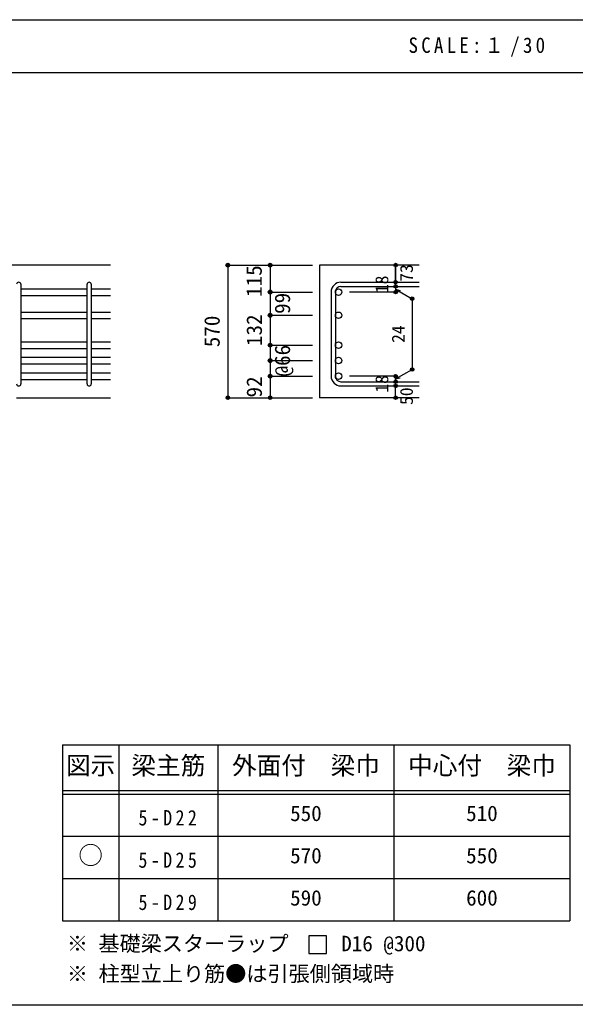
# Model space of a CAD drawing. Units: millimetres at full size, sheet at 1:30, with parts at other scales. Extents: x -5973 to 5954, y -4195 to 4201.
# Drawn here: x 1265 to 3633, y 3 to 4201 of the extents above; entities that cross this region are included whole.
import ezdxf
from ezdxf.enums import TextEntityAlignment as Align

# ---------------------------------------------------------------- set-up
doc = ezdxf.new("R2010")
doc.units = ezdxf.units.MM
doc.header["$LTSCALE"] = 30
doc.header["$PDMODE"] = 32
doc.header["$PDSIZE"] = 15
for name, color, linetype in [('0-1_躯体線', 2, 'Continuous'), ('0-5_基礎梁筋', 7, 'Continuous'), ('0-6_スタラップ筋', 7, 'Continuous'), ('0-D_寸法', 4, 'Continuous'), ('6-7_文字', 7, 'Continuous'), ('6-E_枠', 7, 'Continuous'), ('F-0_枠', 6, 'Continuous')]:
    doc.layers.add(name, color=color, linetype=linetype)
doc.styles.add('ＭＳ ゴシック', font='')
doc.styles.get('ＭＳ ゴシック').set_extended_font_data('MS Gothic')

msp = doc.modelspace()

# ---------------------------------------------------------------- linework, layer by layer
at = {"layer": '0-1_躯体線'}
for p, q in [((1652.44, 3156.03), (-147.56, 3156.03)), ((2967.44, 3156.03), (2542.44, 3156.03)), ((2542.44, 3156.03), (2542.44, 2591.03)), ((1252.44, 2591.03), (1652.44, 2591.03)), ((2967.44, 2591.03), (2542.44, 2591.03))]:
    msp.add_line(p, q, dxfattribs=at)
at = {"layer": '0-5_基礎梁筋'}
for p, q in [((1270.44, 3055.1), (1552.44, 3055.1)), ((1270.44, 3027.1), (1552.44, 3027.1)), ((1570.44, 3055.1), (1652.44, 3055.1)), ((1570.44, 3027.1), (1652.44, 3027.1)), ((1270.44, 2956.03), (1552.44, 2956.03)), ((1570.44, 2956.03), (1652.44, 2956.03)), ((1270.44, 2928.03), (1552.44, 2928.03)), ((1570.44, 2928.03), (1652.44, 2928.03)), ((1270.44, 2829.03), (1552.44, 2829.03)), ((1570.44, 2829.03), (1652.44, 2829.03)), ((1270.44, 2801.03), (1552.44, 2801.03)), ((1570.44, 2801.03), (1652.44, 2801.03)), ((1270.44, 2763.03), (1552.44, 2763.03)), ((1270.44, 2735.03), (1552.44, 2735.03)), ((1570.44, 2763.03), (1652.44, 2763.03)), ((1570.44, 2735.03), (1652.44, 2735.03)), ((1270.44, 2697.03), (1552.44, 2697.03)), ((1570.44, 2697.03), (1652.44, 2697.03)), ((1270.44, 2669.03), (1552.44, 2669.03)), ((1570.44, 2669.03), (1652.44, 2669.03))]:
    msp.add_line(p, q, dxfattribs=at)
at = {"layer": '0-5_基礎梁筋', "color": 3}
for centre in [(2624.44, 3041.1), (2624.44, 2942.03), (2624.44, 2815.03), (2624.44, 2749.03), (2624.44, 2683.03)]:
    msp.add_circle(centre, 14, dxfattribs=at)
at = {"layer": '0-6_スタラップ筋'}
for p, q in [((1270.44, 3074.1), (1270.44, 2650.03)), ((1552.44, 2650.03), (1552.44, 3074.1)), ((1570.44, 3074.1), (1570.44, 2650.03)), ((2634.44, 3083.1), (2967.44, 3083.1)), ((2634.44, 3065.1), (2967.44, 3065.1)), ((2592.44, 3041.1), (2592.44, 2683.03)), ((2610.44, 3041.1), (2610.44, 2683.03)), ((2634.44, 2659.03), (2967.44, 2659.03)), ((2634.44, 2641.03), (2967.44, 2641.03))]:
    msp.add_line(p, q, dxfattribs=at)
for centre, radius, start, end in [((1261.44, 3074.1), 9, 0, 180), ((1561.44, 3074.1), 9, 0, 180), ((2634.44, 3041.1), 42, 90, 180), ((2634.44, 3041.1), 24, 90, 180), ((1261.44, 2650.03), 9, 180, 0), ((1561.44, 2650.03), 9, 180, 0), ((2634.44, 2683.03), 42, 180, 270), ((2634.44, 2683.03), 24, 180, 270)]:
    msp.add_arc(centre, radius, start, end, dxfattribs=at)
at = {"layer": '0-D_寸法'}
for p, q in [((2152.44, 3156.03), (2332.44, 3156.03)), ((2152.44, 3156.03), (2332.44, 3156.03)), ((2152.44, 3156.03), (2152.44, 2591.03)), ((2332.44, 3156.03), (2512.44, 3156.03)), ((2332.44, 3156.03), (2512.44, 3156.03)), ((2867.44, 3083.1), (2867.44, 3156.03)), ((2867.44, 3156.03), (2867.44, 3083.1)), ((2867.44, 3065.1), (2867.44, 3083.1)), ((2867.44, 3065.1), (2867.44, 3041.1)), ((2332.44, 3041.1), (2512.44, 3041.1)), ((2332.44, 3041.1), (2512.44, 3041.1)), ((2867.44, 3041.1), (2671.35, 3041.1)), ((2867.44, 3053.1), (2937.5, 3012.65)), ((2867.44, 3053.1), (2886.76, 3047.93)), ((2937.5, 3012.65), (2937.5, 2711.48)), ((2332.44, 2944.53), (2332.44, 2815.03)), ((2332.44, 2942.03), (2512.44, 2942.03)), ((2332.44, 2942.03), (2512.44, 2942.03)), ((2332.44, 2815.03), (2512.44, 2815.03)), ((2332.44, 2815.03), (2512.44, 2815.03)), ((2332.44, 2815.03), (2332.44, 2683.03)), ((2332.44, 2749.03), (2512.44, 2749.03)), ((2867.44, 2671.03), (2937.5, 2711.48)), ((2332.44, 2683.03), (2512.44, 2683.03)), ((2332.44, 2683.03), (2332.44, 2591.03)), ((2867.44, 2683.03), (2671.35, 2683.03)), ((2867.44, 2659.03), (2867.44, 2683.03)), ((2867.44, 2671.03), (2886.76, 2676.21)), ((2867.44, 2641.03), (2867.44, 2659.03)), ((2867.44, 2591.03), (2867.44, 2641.03)), ((2152.44, 2591.03), (2332.44, 2591.03)), ((2332.44, 2591.03), (2512.44, 2591.03))]:
    msp.add_line(p, q, dxfattribs=at)
msp.add_lwpolyline([(2332.44, 3156.03), (2332.44, 3041.1), (2332.44, 2944.53)], dxfattribs=at)
for centre, radius in [((2152.44, 3156.03), 8), ((2152.44, 3156.03), 7.2), ((2152.44, 3156.03), 6.4), ((2152.44, 3156.03), 5.6), ((2152.44, 3156.03), 4.8), ((2152.44, 3156.03), 4), ((2152.44, 3156.03), 3.2), ((2152.44, 3156.03), 2.4), ((2152.44, 3156.03), 1.6), ((2152.44, 3156.03), 0.8), ((2332.44, 3156.03), 8), ((2332.44, 3156.03), 7.2), ((2332.44, 3156.03), 6.4), ((2332.44, 3156.03), 5.6), ((2332.44, 3156.03), 4.8), ((2332.44, 3156.03), 4), ((2332.44, 3156.03), 3.2), ((2332.44, 3156.03), 2.4), ((2332.44, 3156.03), 1.6), ((2332.44, 3156.03), 0.8), ((2867.44, 3156.03), 4), ((2867.44, 3156.03), 3.6), ((2867.44, 3156.03), 3.2), ((2867.44, 3156.03), 2.8), ((2867.44, 3156.03), 2.4), ((2867.44, 3156.03), 2), ((2867.44, 3156.03), 1.6), ((2867.44, 3156.03), 1.2), ((2867.44, 3156.03), 0.8), ((2867.44, 3156.03), 0.4), ((2867.44, 3083.1), 4), ((2867.44, 3065.1), 4), ((2867.44, 3083.1), 3.6), ((2867.44, 3065.1), 3.6), ((2867.44, 3083.1), 3.2), ((2867.44, 3065.1), 3.2), ((2867.44, 3083.1), 2.8), ((2867.44, 3065.1), 2.8), ((2867.44, 3083.1), 2.4), ((2867.44, 3065.1), 2.4), ((2867.44, 3083.1), 2), ((2867.44, 3065.1), 2), ((2867.44, 3083.1), 1.6), ((2867.44, 3065.1), 1.6), ((2867.44, 3083.1), 1.2), ((2867.44, 3065.1), 1.2), ((2867.44, 3083.1), 0.8), ((2867.44, 3065.1), 0.8), ((2867.44, 3083.1), 0.4), ((2867.44, 3065.1), 0.4), ((2332.44, 3041.1), 8), ((2332.44, 3041.1), 7.2), ((2332.44, 3041.1), 6.4), ((2332.44, 3041.1), 5.6), ((2332.44, 3041.1), 4.8), ((2332.44, 3041.1), 4), ((2332.44, 3041.1), 3.2), ((2332.44, 3041.1), 2.4), ((2332.44, 3041.1), 1.6), ((2332.44, 3041.1), 0.8), ((2867.44, 3041.1), 4), ((2867.44, 3041.1), 3.6), ((2867.44, 3041.1), 3.2), ((2867.44, 3041.1), 2.8), ((2867.44, 3041.1), 2.4), ((2867.44, 3041.1), 2), ((2867.44, 3041.1), 1.6), ((2867.44, 3041.1), 1.2), ((2867.44, 3041.1), 0.8), ((2867.44, 3041.1), 0.4), ((2937.5, 3012.65), 4), ((2937.5, 3012.65), 3.6), ((2937.5, 3012.65), 3.2), ((2937.5, 3012.65), 2.8), ((2937.5, 3012.65), 2.4), ((2937.5, 3012.65), 2), ((2937.5, 3012.65), 1.6), ((2937.5, 3012.65), 1.2), ((2937.5, 3012.65), 0.8), ((2937.5, 3012.65), 0.4), ((2332.44, 2942.03), 8), ((2332.44, 2942.03), 7.2), ((2332.44, 2942.03), 6.4), ((2332.44, 2942.03), 5.6), ((2332.44, 2942.03), 4.8), ((2332.44, 2942.03), 4), ((2332.44, 2942.03), 3.2), ((2332.44, 2942.03), 2.4), ((2332.44, 2942.03), 1.6), ((2332.44, 2942.03), 0.8), ((2332.44, 2815.03), 8), ((2332.44, 2815.03), 7.2), ((2332.44, 2815.03), 6.4), ((2332.44, 2815.03), 5.6), ((2332.44, 2815.03), 4.8), ((2332.44, 2815.03), 4), ((2332.44, 2815.03), 3.2), ((2332.44, 2815.03), 2.4), ((2332.44, 2815.03), 1.6), ((2332.44, 2815.03), 0.8), ((2332.44, 2749.03), 8), ((2332.44, 2749.03), 7.2), ((2332.44, 2749.03), 6.4), ((2332.44, 2749.03), 5.6), ((2332.44, 2749.03), 4.8), ((2332.44, 2749.03), 4), ((2332.44, 2749.03), 3.2), ((2332.44, 2749.03), 2.4), ((2332.44, 2749.03), 1.6), ((2332.44, 2749.03), 0.8), ((2332.44, 2683.03), 8), ((2332.44, 2683.03), 7.2), ((2332.44, 2683.03), 6.4), ((2332.44, 2683.03), 5.6), ((2332.44, 2683.03), 4.8), ((2332.44, 2683.03), 4), ((2867.44, 2683.03), 4), ((2937.5, 2711.48), 4), ((2937.5, 2711.48), 3.6), ((2937.5, 2711.48), 3.2), ((2937.5, 2711.48), 2.8), ((2937.5, 2711.48), 2.4), ((2937.5, 2711.48), 2), ((2937.5, 2711.48), 1.6), ((2937.5, 2711.48), 1.2), ((2937.5, 2711.48), 0.8), ((2937.5, 2711.48), 0.4), ((2332.44, 2683.03), 3.2), ((2332.44, 2683.03), 2.4), ((2332.44, 2683.03), 1.6), ((2332.44, 2683.03), 0.8), ((2867.44, 2659.03), 4), ((2867.44, 2641.03), 4), ((2867.44, 2683.03), 3.6), ((2867.44, 2659.03), 3.6), ((2867.44, 2683.03), 3.2), ((2867.44, 2659.03), 3.2), ((2867.44, 2683.03), 2.8), ((2867.44, 2659.03), 2.8), ((2867.44, 2683.03), 2.4), ((2867.44, 2659.03), 2.4), ((2867.44, 2683.03), 2), ((2867.44, 2659.03), 2), ((2867.44, 2683.03), 1.6), ((2867.44, 2659.03), 1.6), ((2867.44, 2683.03), 1.2), ((2867.44, 2659.03), 1.2), ((2867.44, 2683.03), 0.8), ((2867.44, 2659.03), 0.8), ((2867.44, 2683.03), 0.4), ((2867.44, 2659.03), 0.4), ((2867.44, 2641.03), 3.6), ((2867.44, 2641.03), 3.2), ((2867.44, 2641.03), 2.8), ((2867.44, 2641.03), 2.4), ((2867.44, 2641.03), 2), ((2867.44, 2641.03), 1.6), ((2867.44, 2641.03), 1.2), ((2867.44, 2641.03), 0.8), ((2867.44, 2641.03), 0.4), ((2152.44, 2591.03), 7.2), ((2152.44, 2591.03), 6.4), ((2152.44, 2591.03), 5.6), ((2152.44, 2591.03), 4.8), ((2152.44, 2591.03), 4), ((2152.44, 2591.03), 3.2), ((2152.44, 2591.03), 2.4), ((2152.44, 2591.03), 1.6), ((2152.44, 2591.03), 0.8), ((2332.44, 2591.03), 7.2), ((2332.44, 2591.03), 6.4), ((2332.44, 2591.03), 5.6), ((2332.44, 2591.03), 4.8), ((2332.44, 2591.03), 4), ((2332.44, 2591.03), 3.2), ((2332.44, 2591.03), 2.4), ((2332.44, 2591.03), 1.6), ((2332.44, 2591.03), 0.8), ((2867.44, 2591.03), 4), ((2867.44, 2591.03), 3.6), ((2867.44, 2591.03), 3.2), ((2867.44, 2591.03), 2.8), ((2867.44, 2591.03), 2.4), ((2867.44, 2591.03), 2), ((2867.44, 2591.03), 1.6), ((2867.44, 2591.03), 1.2), ((2867.44, 2591.03), 0.8), ((2867.44, 2591.03), 0.4)]:
    msp.add_circle(centre, radius, dxfattribs=at)
at = {"layer": '0-D_寸法', "color": 7}
for p in [(2152.44, 3156.03), (2152.44, 3156.03), (2332.44, 3156.03), (2867.44, 3156.03), (2867.44, 3083.1), (2867.44, 3065.1), (2332.44, 3041.1), (2867.44, 3041.1), (2937.5, 3012.65), (2332.44, 2942.03), (2332.44, 2815.03), (2332.44, 2749.03), (2332.44, 2749.03), (2332.44, 2683.03), (2332.44, 2683.03), (2867.44, 2683.03), (2867.44, 2683.03), (2937.5, 2711.48), (2867.44, 2659.03), (2867.44, 2641.03), (2152.44, 2591.03), (2152.44, 2591.03), (2332.44, 2591.03), (2867.44, 2591.03)]:
    msp.add_point(p, dxfattribs=at)
at = {"layer": '6-7_文字'}
msp.add_lwpolyline([(2497.79, 223.52), (2572.79, 223.52), (2572.79, 298.52), (2497.79, 298.52)], close=True, dxfattribs=at)
at = {"layer": '6-E_枠', "color": 3}
for p, q in [((1447.71, 1112.77), (1447.71, 362.77)), ((1447.71, 1112.77), (3610.24, 1112.77)), ((1447.71, 1112.77), (1447.71, 362.77)), ((3610.24, 1112.77), (3610.24, 362.77)), ((1447.71, 362.77), (3610.24, 362.77))]:
    msp.add_line(p, q, dxfattribs=at)
at = {"layer": '6-E_枠'}
for p, q in [((1687.71, 1112.77), (1687.71, 362.77)), ((2110.24, 1112.77), (2110.24, 362.77)), ((2860.24, 1112.77), (2860.24, 362.77)), ((1447.71, 917.77), (3610.24, 917.77)), ((1447.71, 902.77), (3610.24, 902.77)), ((1447.71, 722.77), (3610.24, 722.77)), ((1447.71, 542.77), (3610.24, 542.77))]:
    msp.add_line(p, q, dxfattribs=at)
at = {"layer": 'F-0_枠'}
msp.add_line((-5972.88, 4201.15), (5954.1, 4201.15), dxfattribs=at)
at = {"layer": 'F-0_枠', "color": 2}
for p, q in [((-5972.88, 3976.15), (3723.6, 3976.15)), ((3723.6, 2.95), (-5972.88, 2.95))]:
    msp.add_line(p, q, dxfattribs=at)

# ---------------------------------------------------------------- texts
at = {"layer": '0-D_寸法', "style": 'ＭＳ ゴシック'}
for s, height, p in [('115', 65.98, (2316.75, 3020.39)), ('73', 54.99, (2957.44, 3084.83)), ('18', 54.99, (2852.44, 3036.6)), ('99', 65.98, (2437.61, 2948.1)), ('132', 65.98, (2317.44, 2811.03)), ('570', 65.98, (2137.44, 2806.03)), ('24', 54.99, (2922.5, 2824.57)), ('@66', 65.98, (2437.44, 2681.53)), ('92', 65.98, (2317.44, 2592.03)), ('18', 54.99, (2852.44, 2612.53)), ('50', 54.99, (2957.44, 2560.03))]:
    msp.add_text(s, height=height, rotation=90, dxfattribs=at).set_placement(p, align=Align.BOTTOM_LEFT)
at = {"layer": '6-7_文字', "color": 2, "style": 'ＭＳ ゴシック'}
for s, p in [('図示', (1462.71, 962.77)), ('梁主筋', (1741.48, 962.77)), ('外面付\u3000梁巾', (2170.24, 962.77)), ('中心付\u3000梁巾', (2920.24, 962.77)), ('○', (1515.21, 580.27))]:
    msp.add_text(s, height=76.98, dxfattribs=at).set_placement(p, align=Align.BOTTOM_LEFT)
at = {"layer": '6-7_文字', "style": 'ＭＳ ゴシック'}
for s, p in [('550', (2417.74, 767.77)), ('510', (3167.74, 767.77)), ('570', (2417.74, 587.77)), ('550', (3167.74, 587.77)), ('590', (2417.74, 407.77)), ('600', (3167.74, 407.77)), ('※ 基礎梁スターラップ     D16 @300', (1466.27, 213.19)), ('※ 柱型立上り筋●は引張側領域時', (1466.27, 84.68))]:
    msp.add_text(s, height=65.98, dxfattribs=at).set_placement(p, align=Align.BOTTOM_LEFT)
at = {"layer": '6-7_文字', "color": 2, "insert": (2922.26, 4043.65), "char_height": 65.98, "attachment_point": 7, "style": 'ＭＳ ゴシック'}
msp.add_mtext('\\T1.34;\\W0.9;SCALE:１/30', dxfattribs=at)
at = {"layer": '6-7_文字', "char_height": 65.98, "attachment_point": 7, "style": 'ＭＳ ゴシック'}
for s, insert in [('\\T1.38;\\W0.85;5-D22', (1771.48, 767.77)), ('\\T1.38;\\W0.85;5-D25', (1771.48, 587.77)), ('\\T1.38;\\W0.85;5-D29', (1771.48, 407.77))]:
    msp.add_mtext(s, dxfattribs=dict(at, insert=insert))

doc.saveas('drawing.dxf')
